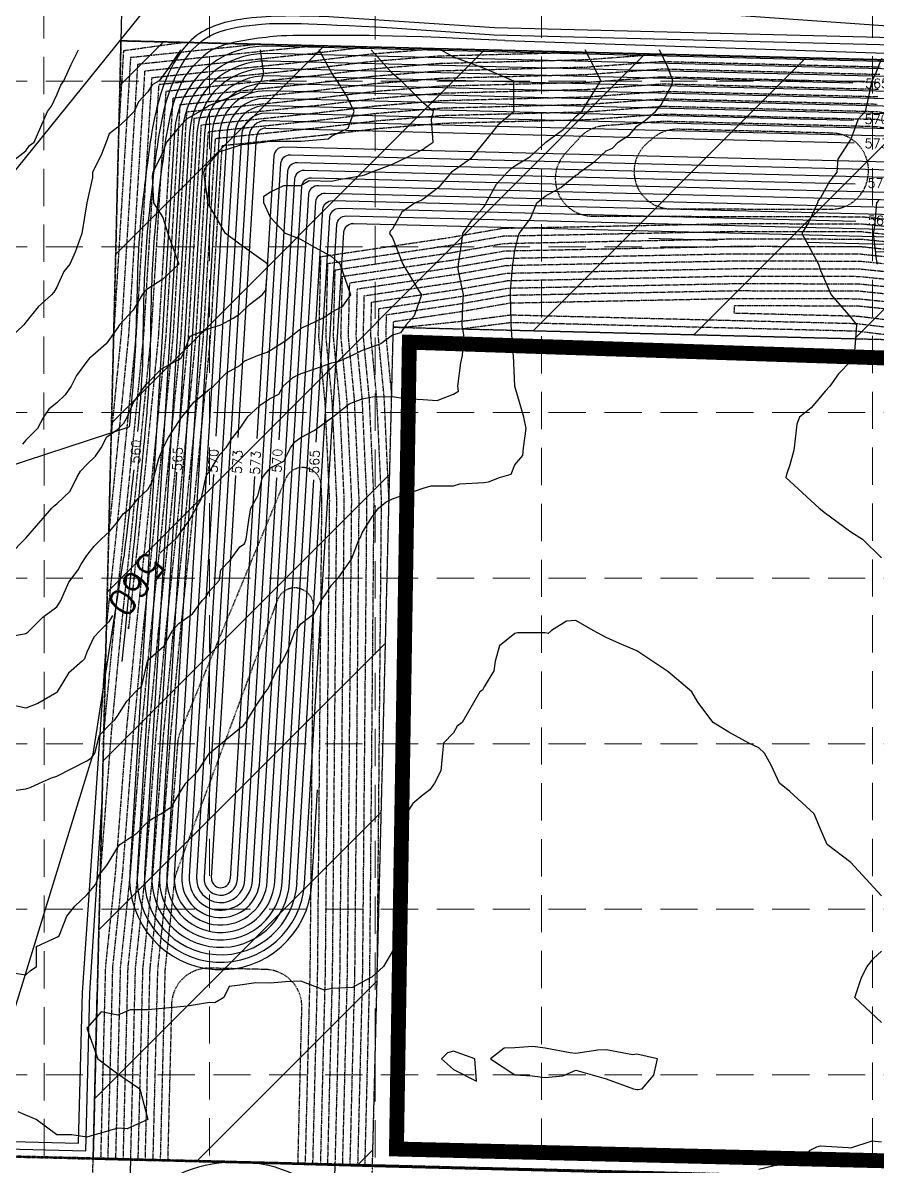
# Model space of a CAD drawing. Header units: inches. Extents: x 8135 to 11700, y -938 to 4760.
# Drawn here: x 10706 to 11165, y 3196 to 3809 of the extents above; entities that cross this region are included whole.
import ezdxf
from ezdxf.enums import TextEntityAlignment as Align

# ---------------------------------------------------------------- set-up
doc = ezdxf.new("R2010")
doc.units = ezdxf.units.IN
doc.header["$MEASUREMENT"] = 0
for name, pattern in [('DASHED', [0.75, 0.5, -0.25]), ('DASHED2', [0.375, 0.25, -0.125]), ('DOT2', [0.125, 0, -0.125]), ('HIDDEN', [0.375, 0.25, -0.125]), ('PHANTOM', [2.5, 1.25, -0.25, 0.25, -0.25, 0.25, -0.25])]:
    doc.linetypes.add(name, pattern=pattern)
for name, color, linetype in [('BERM1', 7, 'Continuous'), ('BNDY', 1, 'PHANTOM'), ('BNDY-TO-UTRWD', 1, 'PHANTOM'), ('DIM', 4, 'Continuous'), ('EC', 35, 'DASHED'), ('EXCAVATION-LIMITS-W&M', 3, 'DOT2'), ('FENCE', 8, 'FENCELINE3'), ('GRID', 254, 'HIDDEN'), ('LIMITS OF DISTURBANCE', 1, 'HIDDEN'), ('PH1-BNDY', 1, 'PHANTOM'), ('ph1-lotline', 7, 'Continuous'), ('PRO-BERMOLD-CONT-L', 8, 'Continuous'), ('PRO-ESMT', 7, 'DASHED2'), ('PROP-CONT-H', 6, 'Continuous'), ('PROP-CONT-L', 7, 'Continuous'), ('TITLE', 7, 'Continuous')]:
    doc.layers.add(name, color=color, linetype=linetype)
doc.styles.add('C100', font='SIMPLEX.shx', dxfattribs={"width": 1.2, "height": 0.003937})
doc.styles.get("Standard").update_dxf_attribs({"font": 'ARIAL.TTF'})
doc.styles.add('Style-simple', font='simple.shx')
doc.linetypes.add('FENCELINE3', pattern='A,0.8,-0.1,["X",Standard,S=0.1,R=0,X=-0.05,Y=-0.05],-0.1', length=1)

msp = doc.modelspace()

# ---------------------------------------------------------------- hatches: boundary and pattern name
at = {"layer": 'BERM1'}
h = msp.add_hatch(dxfattribs=at)
h.set_pattern_fill('ANSI31', color=35, scale=500, style=0)
h.paths.add_polyline_path([(10744.25, 3200.01), (10894.2, 3196.27), (10905.41, 3646.13), (11401, 3633.79), (11403.31, 3783.78), (10759.19, 3799.82)])

# ---------------------------------------------------------------- linework, layer by layer
at = {"layer": 'BERM1', "color": 35}
msp.add_lwpolyline([(10775.11, 2840.58), (10847.51, 2896.26), (10851.48, 2909.65), (10855.67, 2929.31), (10860.59, 2968.65), (10865.05, 2985.47), (10872.82, 3141.32), (10874.21, 3196.77), (10819.22, 3198.14), (10764.24, 3199.51), (10759.86, 3023.56), (10761.74, 2942.49), (10765.4, 2924.16), (10767.92, 2872.57), (10771.22, 2857.08), (10775.11, 2840.58)], dxfattribs=at)
at = {"layer": 'BNDY', "lineweight": 200}
msp.add_line((9619.08, 3228.04), (11194.11, 3188.8), dxfattribs=at)
at = {"layer": 'BNDY-TO-UTRWD'}
for p, q in [((10712.74, 1935.29), (10744.25, 3200.01)), ((10744.25, 3200.01), (11194.11, 3188.8))]:
    msp.add_line(p, q, dxfattribs=at)
at = {"layer": 'DIM', "color": 1, "linetype": 'PHANTOM'}
msp.add_line((10712.74, 1935.29), (10744.25, 3200.01), dxfattribs=at)
at = {"layer": 'EC'}
msp.add_lwpolyline([(10744.25, 3200.01), (10894.2, 3196.27), (10905.41, 3646.13), (11401, 3633.79), (11403.31, 3783.78), (10759.19, 3799.82)], close=True, dxfattribs=at)
for points in [[(10793.35, 3798.97), (10760.51, 3794.41), (10758.05, 3754.05)], [(10759.19, 3799.82), (11403.31, 3783.78)], [(11049.43, 3792.59), (11008.82, 3789.59), (10930.17, 3787.59), (10893.81, 3784.64), (10863.41, 3781.01), (10783.23, 3772.65), (10775.22, 3641.42), (10769.36, 3582.21), (10764.34, 3532.71), (10759.2, 3484.63), (10753.95, 3429.11), (10748.05, 3352.83)], [(11009.03, 3793.6), (10929.96, 3791.59), (10893.41, 3788.62), (10862.97, 3784.99), (10779.44, 3776.28), (10771.24, 3641.74), (10765.38, 3582.61), (10760.36, 3533.13), (10755.38, 3486.53), (10749.96, 3429.45)], [(10929.65, 3795.58), (10893.01, 3792.6), (10862.52, 3788.96), (10775.65, 3779.91), (10767.25, 3642.06), (10761.4, 3583.01), (10756.38, 3533.54), (10751.39, 3486.8)], [(10892.03, 3796.51), (10862.08, 3792.94), (10771.87, 3783.53), (10763.26, 3642.38), (10757.42, 3583.41), (10752.62, 3536.04)], [(10833.26, 3797.98), (10764.29, 3790.79), (10762.05, 3753.95)], [(10903.09, 3553.12), (10900.51, 3608.41), (10897.3, 3641.98), (10897.65, 3656.1), (10940.23, 3662.43), (10967.12, 3667.13), (11089.38, 3669.57), (11155.34, 3669.42), (11198.68, 3664.98), (11236.34, 3660.73), (11292.92, 3654.75), (11311.63, 3659.09), (11325.79, 3663.06), (11334.7, 3664.24), (11338.98, 3668.76), (11360.07, 3672.13), (11362.36, 3764.02), (11355.96, 3765.32), (11338.7, 3769.7), (11315.91, 3774.04), (11247.29, 3779.68), (11202.14, 3784.8), (11167.17, 3789.66), (11049.43, 3792.59)], [(11166.84, 3785.67), (11049.53, 3788.59), (11009.02, 3785.6), (10930.38, 3783.6), (10894.21, 3780.66), (10863.86, 3777.04), (10787.01, 3769.03), (10779.21, 3641.1), (10773.34, 3581.81), (10768.32, 3532.3), (10763.18, 3484.23), (10763.36, 3486.05)], [(11202.59, 3788.78), (11247.68, 3783.66), (11316.45, 3778.01), (11339.57, 3773.6), (11356.85, 3769.22), (11366.44, 3767.28), (11363.99, 3668.7), (11340.95, 3665.02), (11336.63, 3660.46), (11326.59, 3659.14), (11312.62, 3655.22), (11293.17, 3650.7), (11235.91, 3656.75), (11198.25, 3661), (11155.13, 3665.42), (11089.41, 3665.57), (10967.5, 3663.14), (10940.87, 3658.48), (10901.57, 3652.64), (10901.31, 3642.12), (10904.48, 3608.9)], [(11166.52, 3781.67), (11049.63, 3784.59), (11009.22, 3781.6), (10930.6, 3779.6), (10894.61, 3776.68), (10864.3, 3773.06), (10790.8, 3765.4), (10783.2, 3640.78), (10777.32, 3581.41), (10772.3, 3531.88), (10767.16, 3483.83), (10761.92, 3428.42), (10756.16, 3353.96), (10750.81, 3303.09), (10748.24, 3199.91)], [(10771.28, 3484.67), (10776.28, 3531.47), (10781.3, 3581.01), (10787.19, 3640.46), (10794.58, 3761.77), (10864.75, 3769.09), (10895.01, 3772.7), (10930.81, 3775.6), (11009.42, 3777.6), (11049.72, 3780.58), (11166.19, 3777.68)], [(11165.86, 3773.69), (11049.82, 3776.58), (11009.62, 3773.61), (10931.02, 3771.61), (10895.41, 3768.72), (10865.19, 3765.11), (10798.37, 3758.15), (10791.18, 3640.15), (10785.28, 3580.62), (10780.26, 3531.06), (10775.12, 3483.02), (10769.89, 3427.74), (10764.13, 3353.23), (10758.8, 3302.57), (10756.24, 3199.71)], [(11165.54, 3769.69), (11049.92, 3772.57), (11009.82, 3769.61), (10931.23, 3767.61), (10895.81, 3764.74), (10865.64, 3761.14), (10802.16, 3754.52), (10795.16, 3639.83), (10789.26, 3580.22), (10784.23, 3530.64), (10779.1, 3482.62), (10773.87, 3427.39), (10768.12, 3352.87), (10762.8, 3302.31), (10760.24, 3199.61)], [(11165.21, 3765.7), (11050.02, 3768.57), (11010.01, 3765.62), (10931.45, 3763.62), (10896.21, 3760.76), (10866.08, 3757.16), (10805.94, 3750.89), (10799.15, 3639.51), (10793.24, 3579.82), (10788.21, 3530.23), (10783.08, 3482.22), (10777.86, 3427.05), (10772.1, 3352.5), (10766.79, 3302.05), (10764.24, 3199.51)], [(11050.11, 3764.57), (11010.21, 3761.62), (10931.66, 3759.62), (10896.6, 3756.78), (10866.52, 3753.19), (10809.73, 3747.26), (10803.14, 3639.19), (10797.22, 3579.42), (10792.19, 3529.81), (10787.06, 3481.82), (10781.85, 3426.71), (10776.08, 3352.14), (10770.79, 3301.79), (10768.24, 3199.41)], [(10772.24, 3199.31), (10774.78, 3301.53), (10780.07, 3351.78), (10785.83, 3426.37), (10791.04, 3481.42), (10796.17, 3529.4), (10801.2, 3579.02), (10807.13, 3638.87), (10813.52, 3743.64), (10866.97, 3749.21), (10897, 3752.8), (10931.87, 3755.63), (11010.41, 3757.62), (11050.21, 3760.56), (11164.56, 3757.71), (11198.13, 3753.05)], [(10762.05, 3753.95), (10755.28, 3643)], [(11202.1, 3696.79), (11157.02, 3701.42), (11089.1, 3701.58), (10964.02, 3699.07), (10935.12, 3694.02), (10866.33, 3683.8), (10865.26, 3640.85), (10868.58, 3606.14), (10871.04, 3553.34), (10868.78, 3300.37), (10866.21, 3196.97)], [(10874.21, 3196.77), (10876.78, 3300.23), (10879.05, 3553.49), (10876.56, 3606.71), (10873.27, 3641.13), (10874.16, 3676.87), (10936.4, 3686.12), (10964.8, 3691.09), (11089.17, 3693.58), (11156.6, 3693.42), (11201.25, 3688.84)], [(10878.2, 3196.67), (10880.78, 3300.16), (10883.05, 3553.57), (10880.55, 3606.99), (10877.28, 3641.28), (10878.08, 3673.41), (10937.04, 3682.17), (10965.18, 3687.09), (11089.2, 3689.58)], [(11089.2, 3689.58), (11156.39, 3689.42), (11200.82, 3684.86)], [(10882.2, 3196.57), (10884.78, 3300.1), (10887.05, 3553.64), (10884.54, 3607.27), (10881.28, 3641.42), (10881.99, 3669.95), (10937.68, 3678.22), (10965.57, 3683.1), (11089.24, 3685.58)], [(11089.24, 3685.58), (11156.18, 3685.42), (11200.39, 3680.89)], [(11199.96, 3676.91), (11155.97, 3681.42), (11089.27, 3681.58), (10965.96, 3679.11), (10938.32, 3674.27), (10885.91, 3666.48), (10885.29, 3641.56), (10888.54, 3607.56), (10891.05, 3553.72), (10888.78, 3300.03), (10886.2, 3196.47)], [(10890.2, 3196.37), (10892.78, 3299.96), (10895.05, 3553.79), (10892.53, 3607.84), (10889.29, 3641.7), (10889.82, 3663.02), (10938.95, 3670.33), (10966.34, 3675.12), (11089.31, 3677.58), (11155.76, 3677.42), (11199.53, 3672.93)], [(10896.78, 3299.89), (10899.05, 3553.87), (10896.52, 3608.12), (10893.3, 3641.84), (10893.74, 3659.56), (10939.59, 3666.38), (10966.73, 3671.12), (11089.34, 3673.57), (11155.55, 3673.42), (11199.11, 3668.96)], [(11196.1, 3642.87), (11154.13, 3647.94), (10968.45, 3652.57), (10942.14, 3649.17), (10911.23, 3645.99), (10905.41, 3646.13), (10905.48, 3649.17), (10941.51, 3654.53), (10967.89, 3659.14), (11089.45, 3661.57), (11154.92, 3661.43), (11197.82, 3657.02)], [(11274.41, 3636.94), (11234.15, 3641.92), (11196.6, 3646.84), (11154.42, 3651.93), (11088.43, 3653.58), (11088.53, 3657.58)], [(11294.42, 3642.53), (11235.04, 3648.8), (11197.39, 3653.05), (11154.72, 3657.43), (11088.53, 3657.58)], [(11195.62, 3638.9), (11153.84, 3643.95), (10968.66, 3648.56), (10942.66, 3645.21)], [(10968.78, 3644.56), (11153.51, 3639.95)], [(10752.24, 3199.81), (10754.81, 3302.83), (10760.15, 3353.59), (10765.9, 3428.08), (10771.32, 3485.29)]]:
    msp.add_lwpolyline(points, dxfattribs=at)
at = {"layer": 'EC', "color": 35, "linetype": 'Continuous', "flags": 128}
for points, elevation in [([(10693.87, 3300.71), (10708.17, 3298.55), (10710.4, 3300.69), (10713.81, 3302.91), (10713.81, 3313.78), (10724.67, 3318.82), (10725.09, 3318.99), (10725.92, 3319.41), (10730.09, 3330.08), (10734.42, 3335.41), (10740.92, 3341.41), (10745.74, 3347.1), (10747.34, 3351.91), (10751.75, 3357.58), (10757.42, 3367.04), (10758.05, 3367.78), (10758.51, 3368.41), (10767.69, 3374.49), (10773.67, 3380.57), (10776.1, 3382.48), (10780.55, 3384.91), (10786.32, 3388.76), (10790.17, 3395.41), (10794.06, 3401.41), (10800.17, 3407.71), (10806.67, 3417.41), (10822.92, 3430.91), (10824.71, 3432.13), (10826.22, 3433.91), (10831.17, 3442.16), (10836.82, 3450.41), (10838.01, 3451.82), (10839.42, 3454.91), (10843.25, 3463.03), (10845.92, 3466.91), (10849.17, 3473.51), (10852.72, 3483.41), (10854.23, 3484.83), (10855.67, 3486.97), (10862.89, 3492.41), (10866.67, 3499.41), (10868.97, 3502.62), (10872.17, 3507.66), (10876.16, 3511.93), (10882.98, 3521.6), (10887.1, 3532.41), (10887.78, 3533.3), (10888.67, 3535.71), (10893.67, 3543.83), (10897.34, 3548.91), (10901.48, 3552.41), (10904.92, 3553.93), (10921.42, 3559.67), (10925.76, 3561.01), (10937.67, 3561.01), (10941.06, 3562.03), (10954.17, 3562.73), (10956.53, 3563.05), (10962.42, 3565.41), (10968.69, 3567.33), (10970.67, 3572.27), (10974.87, 3577.28), (10975.32, 3581.41), (10976.77, 3591.72), (10975.43, 3597.91), (10970.67, 3614.41), (10969.9, 3630.91), (10969.7, 3631.88), (10968.57, 3647.41), (10968.72, 3649.31), (10968.24, 3663.41), (10968.35, 3665.73), (10969.56, 3679.91), (10969.67, 3680.91), (10970.67, 3687.24), (10972.48, 3694.58), (10973, 3696.41), (10979.06, 3704.39), (10982.49, 3712.91), (10984.93, 3714.93), (10986.92, 3716.38), (10995.27, 3721.07), (11003.42, 3727.73), (11004.6, 3728.21), (11005.51, 3729.41), (11013.8, 3735.2), (11019.67, 3740.74), (11023.02, 3742.16), (11026.09, 3745.41), (11032.14, 3749.44), (11036.17, 3754.05), (11040.82, 3757.26), (11046.17, 3761.91), (11049.16, 3765.43), (11052.67, 3772.12), (11054.96, 3776.09), (11055.44, 3778.41), (11052.67, 3785.74), (11048.33, 3794.91)], 562), ([(10695.62, 3479.46), (10708.17, 3481.72), (10709.1, 3482.48), (10710.12, 3483.41), (10717.29, 3490.57), (10724.67, 3496.04), (10726.07, 3498.03), (10726.88, 3499.41), (10731.17, 3509.31), (10736.18, 3515.91), (10737.89, 3518.99), (10740.92, 3523.61), (10744.75, 3528.58), (10748.47, 3532.41), (10753.24, 3536.59), (10757.42, 3541.91), (10760.3, 3545.99), (10764.32, 3548.91), (10768.44, 3554.22), (10773.67, 3559.02), (10775.92, 3563.16), (10776.77, 3565.41), (10779.58, 3575.68), (10781.78, 3581.41), (10784.73, 3586.85), (10790.17, 3595.55), (10791.21, 3596.88), (10791.79, 3597.91), (10798.51, 3606.07), (10806.67, 3612.79), (10807.55, 3613.52), (10808.87, 3614.41), (10815.9, 3621.55), (10822.92, 3625.64), (10825.67, 3628.16), (10832.44, 3630.91), (10837.57, 3632.76), (10839.42, 3633.79), (10847.71, 3639), (10855.67, 3645.38), (10857.02, 3646.07), (10859.8, 3647.41), (10868.05, 3651.41), (10872.17, 3654.13), (10878.31, 3657.46), (10882.58, 3663.41), (10876.84, 3679.91), (10872.17, 3684.04), (10863.24, 3688.85), (10855.67, 3693.28), (10847.55, 3696.41), (10839.42, 3705.05), (10835.91, 3712.91), (10835.84, 3716.5), (10839.42, 3718.8), (10846.56, 3722.17), (10855.67, 3722.17), (10860.24, 3724.84), (10872.17, 3724.48), (10876.2, 3725.39), (10888.67, 3727.52), (10890.1, 3727.96), (10893.49, 3729.41), (10904.92, 3733.69), (10913.1, 3737.49), (10921.42, 3741.7), (10923.61, 3743.26), (10926.84, 3745.41), (10925.86, 3757.41), (10927, 3761.91), (10921.42, 3766.62), (10909.64, 3778.41), (10904.92, 3782.37), (10893.49, 3794.91)], 559), ([(10696.28, 3396.81), (10708.17, 3398.37), (10710.44, 3399.15), (10715.39, 3401.41), (10721.82, 3404.18), (10724.67, 3405.1), (10740.92, 3413.31), (10743.39, 3415.02), (10745.05, 3417.41), (10747.72, 3427.12), (10754.25, 3433.91), (10755.87, 3435.47), (10757.42, 3437.66), (10762.27, 3445.49), (10766.95, 3450.41), (10770.42, 3453.71), (10773.34, 3466.91), (10773.47, 3467.11), (10773.67, 3467.48), (10782.23, 3474.85), (10786.87, 3483.41), (10788.48, 3485.06), (10790.17, 3487.14), (10797.62, 3492.19), (10802.82, 3499.41), (10804.72, 3501.37), (10806.67, 3504.43), (10812.09, 3510.41), (10812.86, 3515.91), (10817.83, 3521.08), (10822.92, 3528.17), (10825.48, 3529.85), (10826.38, 3532.41), (10827.98, 3543.86), (10828.82, 3548.91), (10832.67, 3555.66), (10835.07, 3565.41), (10836.94, 3567.82), (10839.42, 3570.62), (10846.67, 3574.27), (10850.13, 3581.41), (10852.51, 3584.62), (10855.67, 3586.91), (10862.95, 3590.63), (10872.17, 3597.49), (10872.46, 3597.63), (10872.74, 3597.91), (10881.67, 3604.91), (10888.67, 3607.74), (10894.29, 3608.71), (10904.92, 3608.91), (10911.52, 3607.81), (10921.42, 3607.39), (10928.98, 3606.74), (10937.67, 3610.15), (10940.31, 3611.77), (10939.95, 3614.41), (10941.67, 3626.91), (10942.47, 3630.91), (10943.27, 3641.82), (10942.26, 3647.41), (10942.73, 3658.5), (10943.02, 3663.41), (10940.28, 3677.3), (10940.42, 3679.91), (10942.2, 3691.89), (10942.77, 3696.41), (10947.36, 3703.23), (10954.17, 3710.99), (10955, 3712.09), (10955.3, 3712.91), (10960.75, 3722.84), (10966.76, 3729.41), (10968.65, 3731.38), (10970.67, 3732.75), (10978.65, 3737.56), (10986.92, 3745.12), (10987.1, 3745.24), (10987.33, 3745.41), (10996.55, 3752.29), (11003.42, 3759.16), (11004.81, 3760.51), (11006.67, 3761.91), (11011.55, 3770.16), (11016.76, 3778.41), (11013.99, 3784.19), (11008.34, 3794.91)], 561), ([(10791.09, 3794.91), (10790.76, 3794.32), (10790.17, 3793.48), (10784.1, 3784.49), (10779.67, 3778.41), (10775.92, 3776.16), (10773.67, 3772.41), (10768.66, 3767.01), (10766.26, 3761.91), (10761.84, 3757.43), (10757.42, 3753.49), (10752.87, 3749.96), (10751.14, 3745.41), (10748.41, 3738.15), (10743.82, 3729.41), (10743.87, 3726.46), (10740.92, 3712.91), (10738.22, 3696.41), (10734.58, 3686.35), (10731.64, 3679.91), (10728.42, 3676.1), (10724.67, 3667.54), (10723.1, 3664.98), (10721.92, 3663.41), (10714.64, 3657.14), (10708.17, 3648.86), (10707.49, 3648.08), (10706.95, 3647.41), (10699.17, 3639.91)], 556), ([(10699.75, 3524.34), (10707.49, 3532.41), (10707.93, 3532.65), (10708.17, 3532.91), (10722.07, 3548.91), (10723.37, 3550.21), (10724.67, 3551.32), (10731.87, 3558.1), (10735.41, 3565.41), (10737.4, 3568.88), (10740.92, 3572.43), (10745.5, 3576.98), (10748.51, 3581.41), (10751.64, 3587.2), (10757.42, 3591.31), (10760.71, 3594.57), (10762.56, 3597.91), (10765.95, 3605.76), (10771.98, 3614.41), (10772.7, 3615.4), (10773.67, 3616.2), (10780.87, 3623.71), (10790.17, 3628.75), (10791.46, 3629.63), (10792.17, 3630.91), (10796.27, 3641.31), (10806.67, 3645.41), (10808.07, 3645.99), (10812.86, 3647.41), (10819.34, 3650.94), (10822.92, 3653.35), (10828.11, 3658.38), (10835.02, 3663.41), (10836.89, 3665.95), (10838.05, 3679.91), (10822.92, 3690.75), (10815.3, 3696.41), (10806.67, 3711.2), (10805.7, 3712.91), (10805.86, 3713.72), (10803.65, 3729.41), (10804.32, 3731.7), (10806.67, 3734.25), (10811.86, 3740.3), (10822.92, 3743.83), (10824.22, 3744.15), (10835.76, 3745.41), (10838.95, 3745.89), (10839.42, 3745.9), (10855.19, 3745.9), (10855.67, 3746.06), (10870.37, 3747.21), (10872.17, 3748.6), (10881.14, 3752.94), (10884.31, 3761.91), (10880.42, 3770.16), (10875.27, 3778.41), (10872.17, 3782.78), (10865.63, 3794.91)], 558), ([(10701.66, 3735.73), (10708.17, 3740.84), (10710.08, 3743.56), (10712.48, 3745.41), (10719.65, 3761.91), (10721.86, 3764.73), (10724.67, 3770.79), (10726.94, 3776.11), (10728.42, 3778.41), (10732.37, 3787.09), (10736.37, 3794.91)], 555), ([(10833.92, 3794.91), (10835.62, 3782.22), (10834.47, 3778.41), (10829.11, 3772.22), (10822.92, 3771.99), (10816.14, 3768.8), (10806.67, 3765.09), (10804.66, 3763.93), (10801.49, 3761.91), (10794.39, 3757.7), (10790.17, 3753.3), (10783.57, 3745.41), (10780.93, 3738.37), (10776.31, 3729.41), (10775.87, 3727.21), (10776.56, 3712.91), (10781.57, 3705.02), (10784.35, 3696.41), (10790.17, 3679.91), (10781.64, 3671.94), (10773.67, 3666.71), (10771.78, 3665.34), (10770.6, 3663.41), (10765.69, 3655.27), (10758.47, 3647.41), (10757.96, 3646.87), (10757.42, 3646.04), (10751.17, 3637.17), (10743.98, 3630.91), (10742.26, 3629.58), (10740.92, 3627.74), (10735.24, 3620.19), (10732.39, 3614.41), (10729.15, 3609.87), (10724.67, 3605.45), (10720.42, 3602.17), (10717.54, 3597.91), (10714.36, 3591.72), (10708.17, 3585.54), (10706.28, 3583.3)], 557), ([(10930.86, 3794.91), (10937.67, 3791.15), (10954.17, 3785.07), (10969.99, 3778.41), (10969.99, 3762.6), (10970.25, 3761.91), (10961.55, 3754.53), (10954.17, 3745.41), (10946.8, 3736.56), (10937.67, 3730.09), (10937.26, 3729.81), (10936.7, 3729.41), (10929.64, 3721.07), (10921.42, 3714.78), (10920.29, 3714.05), (10917.12, 3712.91), (10910.02, 3707.81), (10904.92, 3698.89), (10903.74, 3697.62), (10903.4, 3696.41), (10904.92, 3694.16), (10910.52, 3679.91), (10919.17, 3665.66), (10920.43, 3663.41), (10916.5, 3652.19), (10912.26, 3647.41), (10909.18, 3643.15), (10904.92, 3641.91), (10898.66, 3637.27), (10888.67, 3633.62), (10886.82, 3632.76), (10883.35, 3630.91), (10875.57, 3627.51), (10872.17, 3626.74), (10863.04, 3623.54), (10855.67, 3621.09), (10851.18, 3618.97), (10846.31, 3614.41), (10843.7, 3610.07), (10839.42, 3607.86), (10833.51, 3603.83), (10826.88, 3597.91), (10822.92, 3591.91), (10818.37, 3586.03), (10815.51, 3581.41), (10811.4, 3576.76), (10806.67, 3568.91), (10805.17, 3566.86), (10804.57, 3565.41), (10802, 3553.59), (10796.08, 3543), (10790.17, 3534.77), (10789.4, 3533.19), (10788.48, 3532.41), (10780.63, 3525.45), (10780.13, 3524.73)], 560), ([(11167.42, 3790.33), (11164.12, 3781.71), (11162.19, 3778.41), (11160.35, 3768.98), (11158.76, 3761.91), (11155, 3757.84), (11150.92, 3746.98), (11150.34, 3746), (11149.94, 3745.41), (11144, 3736.23), (11143.45, 3729.41), (11139.6, 3724.4), (11134.67, 3715.49), (11133.39, 3714.2), (11133.02, 3712.91), (11128.49, 3702.6), (11124.77, 3696.41), (11132.32, 3682.27), (11133.6, 3679.91), (11134.67, 3676.61), (11140.41, 3663.41), (11150.92, 3651.27), (11154.05, 3647.41), (11153.89, 3644.45), (11152.76, 3630.91), (11152.19, 3629.64), (11150.92, 3627.91), (11144.42, 3621.01), (11139.67, 3614.41), (11137.27, 3611.77), (11134.67, 3608.67), (11129.72, 3602.86), (11123.42, 3597.91), (11122.02, 3594.06), (11120.62, 3581.41), (11120.3, 3579.35), (11118.17, 3572.27), (11116.47, 3567.07), (11116.19, 3565.41), (11118.17, 3563.51), (11133.99, 3548.91), (11134.67, 3548.39), (11136.71, 3546.85), (11150.92, 3536.26), (11157.34, 3532.41), (11167.42, 3522.33)], 562), ([(11166.05, 3714.29), (11164.86, 3712.91), (11163.72, 3700.11), (11163, 3696.41), (11164.67, 3682.66), (11165.22, 3679.91)], 561), ([(10754.59, 3491.38), (10752.64, 3488.05), (10748, 3483.41), (10744.62, 3479.72), (10740.92, 3471.62), (10739.64, 3468.21), (10738.42, 3466.91), (10730.98, 3460.5), (10724.98, 3450.41), (10724.88, 3450.2), (10724.67, 3450), (10714.46, 3444.12), (10708.17, 3441.61), (10698.27, 3443.81)], 560), ([(11167.42, 3340.91), (11150.92, 3358.79), (11138.29, 3368.41), (11134.67, 3376.66), (11131.37, 3384.91), (11118.17, 3396.91), (11112.67, 3401.41), (11108.27, 3411.01), (11104.67, 3417.41), (11101.67, 3420.41), (11096.26, 3422.91), (11085.42, 3428.83), (11077.17, 3433.91), (11068.92, 3444.91), (11065.67, 3450.41), (11052.67, 3461.41), (11036.17, 3472.41), (11026.75, 3476.34), (11019.67, 3479.6), (11012.71, 3483.41), (11003.42, 3488.74), (10998.35, 3488.33), (10990.22, 3483.41), (10988.57, 3481.76), (10986.92, 3482.04), (10972.03, 3482.04), (10970.67, 3481.76), (10962.42, 3475.16), (10960.07, 3466.91), (10959.33, 3461.75), (10954.17, 3453.16), (10953.2, 3451.38), (10951.82, 3450.41), (10942.39, 3433.91), (10939.62, 3431.97), (10937.67, 3428.41), (10932.26, 3422.91), (10931.77, 3417.41), (10930.9, 3408.08), (10927.52, 3401.41), (10924.91, 3397.87), (10921.42, 3395.22), (10915.92, 3390.41), (10912.26, 3384.91), (10906.76, 3368.41), (10908.22, 3365.11), (10910.42, 3351.91), (10909.64, 3347.2), (10911.11, 3335.41), (10910.42, 3330.08), (10910.42, 3319.41), (10909.42, 3314.91), (10904.92, 3311.16), (10900.05, 3302.91), (10894.09, 3297.41), (10888.67, 3294.66), (10883.42, 3291.66), (10872.17, 3291.12), (10868.37, 3290.22), (10855.67, 3295.05), (10847.36, 3294.85), (10839.42, 3294.03), (10831.61, 3294.23), (10822.92, 3292.91), (10817.21, 3292.21), (10814.47, 3286.41), (10809.5, 3283.54), (10806.67, 3283.62), (10794.95, 3281.64), (10773.67, 3279.68), (10764.05, 3279.68), (10757.42, 3276.94), (10748.6, 3278.74), (10740.92, 3269.91), (10746.75, 3253.41), (10757.42, 3245.41), (10769.34, 3237.41), (10773.67, 3220.91), (10762.42, 3215.83), (10757.42, 3216.2), (10740.92, 3211.48), (10732.8, 3212.66), (10724.67, 3212.66), (10713.67, 3220.91), (10708.17, 3223.16), (10704.05, 3225.04)], 563), ([(11167.42, 3273), (11153.12, 3286.41), (11156.7, 3297.14), (11159.81, 3302.91), (11163.12, 3307.21), (11167.42, 3311.16)], 563), ([(11101.67, 3194.2), (11109.92, 3196.16), (11124.52, 3198.06), (11129.17, 3204.41), (11132.84, 3206.24), (11134.67, 3206.7), (11149.49, 3205.87), (11150.92, 3205.75), (11162.37, 3209.46), (11167.42, 3208.83)], 563)]:
    msp.add_lwpolyline(points, dxfattribs=dict(at, elevation=elevation))
at = {"layer": 'EC', "elevation": 558}
msp.add_lwpolyline([(10864.39, 3797.2), (10768.08, 3787.16), (10759.27, 3642.7), (10753.93, 3588.83)], dxfattribs=at)
at = {"layer": 'EC'}
for points in [[(10870.21, 3196.87), (10872.78, 3300.3), (10875.05, 3553.42), (10872.57, 3606.42), (10869.27, 3640.99), (10870.25, 3680.33), (10935.76, 3690.07), (10964.41, 3695.08), (11089.13, 3697.58), (11156.81, 3697.42), (11201.68, 3692.82), (11239.39, 3688.56), (11260.45, 3686.34, 0.283138), (11279.36, 3695.39), (11294.07, 3718.22, 0.566339), (11278.89, 3748.99), (11244.56, 3751.81), (11198.63, 3757.02), (11164.89, 3761.71), (11050.11, 3764.57)], [(10862.21, 3197.07), (10864.78, 3300.43), (10867.04, 3553.26), (10866.67, 3561.26, 0.800792), (10847.45, 3564.63), (10791.04, 3428.97, 0.079396), (10789.57, 3422.84), (10784.05, 3351.41), (10778.78, 3301.27), (10776.24, 3199.21)], [(10858.21, 3197.17), (10860.78, 3300.5), (10862.53, 3496.11, 0.840317), (10843.16, 3499.68), (10788.91, 3353.41, 0.062676), (10787.77, 3348.55), (10782.77, 3301.01), (10780.23, 3199.11)], [(10854.21, 3197.27), (10856.29, 3280.9, 0.414214), (10836.8, 3301.39), (10806.81, 3302.13, 0.414214), (10786.32, 3282.64), (10784.23, 3199.01)]]:
    msp.add_lwpolyline(points, format="xyb", dxfattribs=at)
for points in [[(11012.29, 3705.75), (11157.23, 3705.42), (11173.71, 3703.73, 0.423206), (11195.7, 3722.19), (11196.29, 3730.42, 0.394902), (11179.09, 3751.66), (11164.23, 3753.72), (11050.31, 3756.56), (11018.58, 3754.22, 0.192495), (11005.24, 3747.7), (10997.52, 3739.18, 0.649783)], [(11054.59, 3709.65), (11140.32, 3709.46, 0.368542), (11160.1, 3726.26), (11160.24, 3727.1, 0.454566), (11141, 3750.3), (11058.22, 3752.36, 0.188512), (11044.53, 3747.4), (11041.44, 3744.69, 0.691103)]]:
    msp.add_lwpolyline(points, format="xyb", close=True, dxfattribs=at)
at = {"layer": 'EC', "color": 35, "linetype": 'Continuous', "elevation": 564, "flags": 128}
for points in [[(11036.17, 3256.02), (11033.97, 3255.61), (11019.67, 3258.21), (11015.11, 3258.04), (11003.42, 3256.38), (11000.26, 3256.57), (10986.92, 3259.1), (10980.29, 3260.14), (10970.67, 3259.28), (10964.94, 3259.15), (10957.47, 3253.41), (10970.67, 3244.88), (10979.96, 3244.27), (10986.92, 3243.41), (10996.35, 3244.27), (11003.42, 3247.41), (11019.67, 3242.74), (11034.34, 3237.41), (11036.17, 3236.99), (11036.57, 3237.02), (11038.92, 3237.41), (11045.17, 3244.68), (11047.17, 3253.41)], [(10937.67, 3257.54), (10934.5, 3256.64), (10931.32, 3253.41), (10937.67, 3247.65), (10950.05, 3241.41), (10949.1, 3253.41)]]:
    msp.add_lwpolyline(points, close=True, dxfattribs=at)
at = {"layer": 'EXCAVATION-LIMITS-W&M', "flags": 128}
msp.add_lwpolyline([(11016.14, 3193.31), (10548.69, 2425.1), (9585.16, 2999.07), (9589.45, 3014.77), (9591.13, 3074.11), (9609.8, 3162.65), (9642.16, 3187.9), (9664.05, 3201.67), (9682.17, 3226.47)], close=True, dxfattribs=at)
at = {"layer": 'FENCE', "flags": 128}
msp.add_lwpolyline([(9679.29, 3226.33), (9761, 3224.79), (9818.44, 3223.69), (10012.55, 3218.33), (10154.01, 3214.82), (10261.62, 3212.29), (10368.66, 3209.36), (10471.01, 3206.88), (10598.59, 3203.59), (10744.68, 3199.94), (10901.33, 3195.55), (11057.34, 3191.51), (11134.86, 3189.48), (11193.58, 3188.13), (11191.63, 3087.6), (11187.78, 2938.03), (11183.32, 2782.9), (11179.67, 2632.64), (11176.35, 2481.35), (11172.32, 2331.79), (11169.93, 2229.99), (11167.42, 2158.01), (11088.9, 2120.49), (11000.75, 2077.53), (10916.04, 2036.97), (10842.62, 2001.4), (10751.6, 1957.09), (10746.36, 1954.4), (10673.13, 1919.45), (10649.56, 1907.96), (10597.63, 1882.22), (10511.41, 1785), (10416.41, 1678.35), (10320.83, 1570.05), (10207.67, 1442.35), (10110.13, 1332.4), (10053.54, 1268.15), (9904.71, 1273.08), (9747.26, 1277.92), (9589.98, 1282.67), (9441.5, 1287.98), (9338.47, 1291.6), (9306.7, 1333.68), (9250.93, 1408.83), (9228.33, 1442.39), (9210.05, 1440.71)], dxfattribs=at)
at = {"layer": 'GRID', "color": 252, "linetype": 'HIDDEN', "lineweight": 0, "ltscale": 80}
for p, q in [((10718.18, -488.84), (10717.76, 4667.09)), ((10806.98, -488.41), (10806.65, 4667.09)), ((10895.81, -489.47), (10895.55, 4667.09)), ((10985.51, -488.65), (10984.83, 4669.09)), ((11162.89, -488.49), (11162.62, 4669.09)), ((8228.76, 3778.16), (11606.69, 3778.16)), ((8228.76, 3689.27), (11606.69, 3689.27)), ((8228.76, 3600.38), (11606.69, 3600.38)), ((8228.76, 3511.49), (11606.69, 3511.49)), ((8228.76, 3422.59), (11606.69, 3422.59)), ((8228.76, 3333.7), (11606.69, 3333.7)), ((8228.76, 3244.81), (11606.69, 3244.81))]:
    msp.add_line(p, q, dxfattribs=at)
at = {"layer": 'LIMITS OF DISTURBANCE', "color": 1, "ltscale": 150, "const_width": 8}
msp.add_lwpolyline([(11207.74, 3010.87), (11204.78, 3193.78), (11193.89, 3198.11), (10907.07, 3205.04), (10913.99, 3638.08), (11420.37, 3621.27), (11469.9, 3654.11), (11475.83, 3708.49), (11450.12, 3807.36), (11436.59, 4060.58), (11356.16, 4082.91), (10372.03, 4099.15)], dxfattribs=at)
at = {"layer": 'PH1-BNDY'}
for p, q in [((10744.25, 3200.01), (10759.19, 3799.82)), ((11403.31, 3783.78), (10759.19, 3799.82)), ((11194.11, 3188.8), (10744.25, 3200.01))]:
    msp.add_line(p, q, dxfattribs=at)
at = {"layer": 'ph1-lotline'}
msp.add_line((10759.19, 3799.82), (10766.19, 4080.9), dxfattribs=at)
at = {"layer": 'PRO-BERMOLD-CONT-L', "color": 40}
msp.add_arc((10821.35, 3123.07), 75, 358.57278, 178.57278, dxfattribs=at)
at = {"layer": 'PRO-ESMT', "ltscale": 0.25}
msp.add_lwpolyline([(10873.96, 2384.07), (10905.41, 3646.13), (11401, 3633.79), (11403.31, 3783.78)], dxfattribs=at)
at = {"layer": 'PROP-CONT-H', "color": 40, "ltscale": 100}
for p, q in [((10744.19, 3416.87), (10760.7, 3522.61)), ((10681.54, 3213.58), (10744.19, 3416.87))]:
    msp.add_line(p, q, dxfattribs=at)
for points in [[(11291.97, 3793.64), (11216.47, 3796.43), (10959.53, 3802.83), (10904.77, 3806.64)], [(10788.91, 3568.27), (10775.81, 3352.51)], [(10808.88, 3567.15), (10795.78, 3351.3)], [(10829.72, 3349.24), (10842.83, 3565.25)], [(10849.68, 3348.03), (10862.79, 3564.13)]]:
    msp.add_lwpolyline(points, dxfattribs=at)
for points in [[(11151.99, 3777.12), (10837.8, 3784.95, 0.403794), (10799.95, 3750.2), (10790.16, 3588.82)], [(11152.46, 3757.1), (10837.31, 3764.96, 0.403794), (10819.91, 3748.99), (10810.12, 3587.62)], [(10844.06, 3585.6), (10852.57, 3725.74, -0.403794), (10857.68, 3730.44), (11153.27, 3723.07)], [(10864.02, 3584.4), (10871.36, 3705.27, -0.403794), (10876.48, 3709.96), (11153.74, 3703.06)]]:
    msp.add_lwpolyline(points, format="xyb", dxfattribs=at)
for radius in [37, 17]:
    msp.add_arc((10812.75, 3350.27), radius, 176.52698, 356.52698, dxfattribs=at)
msp.add_open_spline([(10904.77, 3806.64), (10856.82, 3809.16), (10845.77, 3809.45), (10825.9, 3807.92), (10816.79, 3806.67), (10803.37, 3800.98), (10798.61, 3796.96), (10790.64, 3786.05), (10787.54, 3779.44), (10780.27, 3758.75), (10778.61, 3743.83), (10774.81, 3713.59), (10773.15, 3698.51), (10771.38, 3668.22), (10771.1, 3653), (10770.79, 3627.84), (10770.7, 3617.95), (10768.06, 3590.14)], degree=3, knots=[0, 0, 0, 0, 0.338632, 0.338632, 0.606119, 0.606119, 0.821806, 0.821806, 1.037492, 1.037492, 1.495794, 1.495794, 1.954096, 1.954096, 2.412397, 2.412397, 2.709312, 2.709312, 2.709312, 2.709312], dxfattribs=at)
msp.add_open_spline([(10765.99, 3569.55), (10764.64, 3556.83), (10762.91, 3541.44), (10760.7, 3522.61)], degree=3, dxfattribs=at)
at = {"layer": 'PROP-CONT-L', "color": 40, "ltscale": 100}
for p, q in [((10837.01, 3752.96), (11152.75, 3745.09)), ((10822.1, 3586.91), (10831.89, 3748.26)), ((10841.29, 3738.03), (10832.08, 3586.31)), ((11363.02, 3729.85), (10846.4, 3742.72)), ((10807.76, 3350.57), (10820.86, 3566.48)), ((10830.84, 3565.92), (10817.74, 3349.96))]:
    msp.add_line(p, q, dxfattribs=at)
for points in [[(11352.99, 3800.12), (11216.67, 3804.43), (10959.99, 3822.76), (10778, 3824.31), (10686.16, 3710.43)], [(11322.94, 3796.87), (11216.57, 3800.43), (10959.63, 3806.83), (10868.12, 3812.86)], [(10965.17, 3799.93), (11229.03, 3791.21)], [(11042.56, 3693.82), (11079.38, 3692.9)], [(10639.86, 3417.86), (10685.87, 3567.16), (10763.62, 3592.6)], [(10114.21, 3223.71), (10736.45, 3208.21), (10738.46, 3289.04), (10751.02, 3472.1)], [(10861.66, 3347.3), (10864.73, 3397.88)], [(10183.5, 3217.98), (10740.35, 3204.11), (10742.46, 3288.94), (10748.95, 3388.7)], [(10386.27, 3208.93), (10744.25, 3200.01), (10746.46, 3288.85)]]:
    msp.add_lwpolyline(points, dxfattribs=at)
for points in [[(11188.01, 3788.23), (10838.1, 3796.95, 0.403794), (10787.97, 3750.93), (10763.84, 3353.23)], [(10857.66, 3347.54), (10878.88, 3697.08, -0.403794), (10883.99, 3701.77), (11401.98, 3688.87, 0.413964), (11407.1, 3693.74), (11409.16, 3773.71, 0.414464), (11404.29, 3778.84), (10838, 3792.95, 0.403794), (10791.97, 3750.69), (10767.83, 3352.99)], [(10853.67, 3347.78), (10875.12, 3701.17, -0.403794), (10880.23, 3705.87), (11398.08, 3692.97, 0.413964), (11403.21, 3697.84), (11405.06, 3769.81, 0.414464), (11400.19, 3774.94), (10837.9, 3788.95, 0.403794), (10795.96, 3750.45), (10771.82, 3352.75)], [(11127.28, 3691.71), (11401.88, 3684.87, 0.413964), (11411.1, 3693.63), (11413.16, 3773.61, 0.414464), (11404.39, 3782.84), (11188.01, 3788.23)], [(11164.17, 3686.79), (11401.78, 3680.87, 0.413964), (11415.1, 3693.53), (11417.16, 3773.51, 0.414464), (11404.49, 3786.84), (11229.03, 3791.21)], [(10845.69, 3348.27), (10867.6, 3709.36, -0.403794), (10872.72, 3714.06), (11390.29, 3701.16, 0.413964), (11395.42, 3706.03), (11396.86, 3762.01, 0.414464), (11391.98, 3767.14), (10837.7, 3780.95, 0.403794), (10803.94, 3749.96), (10779.81, 3352.27)], [(10841.69, 3348.51), (10863.84, 3713.46, -0.403794), (10868.96, 3718.15), (11386.4, 3705.26, 0.413964), (11391.52, 3710.13), (11392.76, 3758.12, 0.414464), (11387.88, 3763.24), (10837.61, 3776.95, 0.403794), (10807.94, 3749.72), (10783.8, 3352.02)], [(10837.7, 3348.75), (10860.08, 3717.55, -0.403794), (10865.2, 3722.25), (11382.5, 3709.36, 0.413964), (11387.62, 3714.23), (11388.66, 3754.22, 0.414464), (11383.78, 3759.34), (10837.51, 3772.95, 0.403794), (10811.93, 3749.48), (10787.79, 3351.78)], [(10833.71, 3348.99), (10856.32, 3721.65, -0.403794), (10861.44, 3726.34), (11378.61, 3713.46, 0.413964), (11383.73, 3718.33), (11384.55, 3750.32, 0.414464), (11379.68, 3755.44), (10837.41, 3768.95, 0.403794), (10815.92, 3749.23), (10791.79, 3351.54)], [(10825.72, 3349.48), (10848.81, 3729.84, -0.403794), (10853.92, 3734.53), (11370.81, 3721.65, 0.413964), (11375.94, 3726.52), (11376.35, 3742.52, 0.414464), (11371.48, 3747.65), (10837.21, 3760.96, 0.403794), (10823.91, 3748.75), (10799.77, 3351.05)], [(10821.73, 3349.72), (10845.05, 3733.93, -0.403794), (10850.16, 3738.63), (11366.92, 3725.75, 0.413964), (11372.04, 3730.62), (11372.25, 3738.62, 0.414464), (11367.37, 3743.75), (10837.11, 3756.96, 0.403794), (10827.9, 3748.51), (10803.76, 3350.81)]]:
    msp.add_lwpolyline(points, format="xyb", dxfattribs=at)
for centre, radius, start, end in [((10836.88, 3747.96), 5, 88.57278, 176.52698), ((10846.28, 3737.72), 5, 88.57278, 176.52698), ((10812.75, 3350.27), 49, 176.52698, 356.52698), ((10812.75, 3350.27), 45, 176.52698, 356.52698), ((10812.75, 3350.27), 41, 176.52698, 356.52698), ((10812.75, 3350.27), 33, 176.52698, 356.52698), ((10812.75, 3350.27), 29, 176.52698, 356.52698), ((10812.75, 3350.27), 25, 176.52698, 356.52698), ((10812.75, 3350.27), 21, 176.52698, 356.52698), ((10812.75, 3350.27), 13, 176.52698, 356.52698), ((10812.75, 3350.27), 9, 176.52698, 356.52698), ((10812.75, 3350.27), 5, 176.52698, 356.52698)]:
    msp.add_arc(centre, radius, start, end, dxfattribs=at)
for points, knots in [([(10868.12, 3812.86), (10854.44, 3813.22), (10831.93, 3813.82), (10797.89, 3806.25), (10778.65, 3774.44), (10773.62, 3736.32), (10767.53, 3688.81), (10767.91, 3641.3), (10764.96, 3607.2), (10763.62, 3592.6)], [0, 0, 0, 0, 41.388125, 68.067864, 99.145583, 144.312541, 183.874749, 242.571392, 286.549353, 286.549353, 286.549353, 286.549353]), ([(10965.17, 3799.93), (10893.5, 3803.61), (10875.64, 3802.66), (10856.36, 3802.66), (10845.17, 3802.66), (10830.89, 3800.99), (10817.56, 3799.33), (10804.94, 3793.62), (10797.08, 3786.24), (10789.94, 3775.07), (10787.57, 3767.93), (10784.1, 3753.42), (10782.95, 3745.9), (10779.92, 3722.8), (10778.01, 3707.1), (10775.64, 3676.09), (10775.24, 3660.47), (10774.93, 3639.42), (10774.92, 3634.48), (10774.55, 3621.93), (10774.15, 3614.07), (10771.76, 3585.47), (10769.26, 3561.18), (10759.62, 3466.61)], [0, 0, 0, 0, 0.137308, 0.137308, 0.298475, 0.298475, 0.683791, 0.683791, 0.920624, 0.920624, 1.157456, 1.157456, 1.394289, 1.394289, 1.867954, 1.867954, 2.34162, 2.34162, 2.501654, 2.501654, 2.661688, 2.661688, 2.877038, 2.877038, 2.877038, 2.877038])]:
    msp.add_open_spline(points, degree=3, knots=knots, dxfattribs=at)

# ---------------------------------------------------------------- texts
at = {"layer": 'EC', "color": 35, "style": 'Style-simple'}
msp.add_text('560', height=14, rotation=232.5567, dxfattribs=at).set_placement((10767.4, 3508.1, 560), align=Align.MIDDLE_CENTER)
at = {"layer": 'TITLE', "style": 'C100'}
for s, p in [('565', (11165.08, 3774.46)), ('570', (11164.83, 3755.21)), ('573', (11164.83, 3742.29)), ('570', (11166.39, 3720.99)), ('565', (11166.64, 3700.96))]:
    msp.add_text(s, height=5, dxfattribs=at).set_placement(p, align=Align.CENTER)
for s, p in [('560', (10769.62, 3579.21)), ('565', (10792.03, 3575.37)), ('570', (10811.25, 3574.29)), ('573', (10824.16, 3573.73)), ('573', (10833.84, 3573.29)), ('570', (10845.51, 3574.37)), ('565', (10865.53, 3573.75))]:
    msp.add_text(s, height=5, rotation=87.52506, dxfattribs=at).set_placement(p, align=Align.CENTER)

doc.saveas('drawing.dxf')
